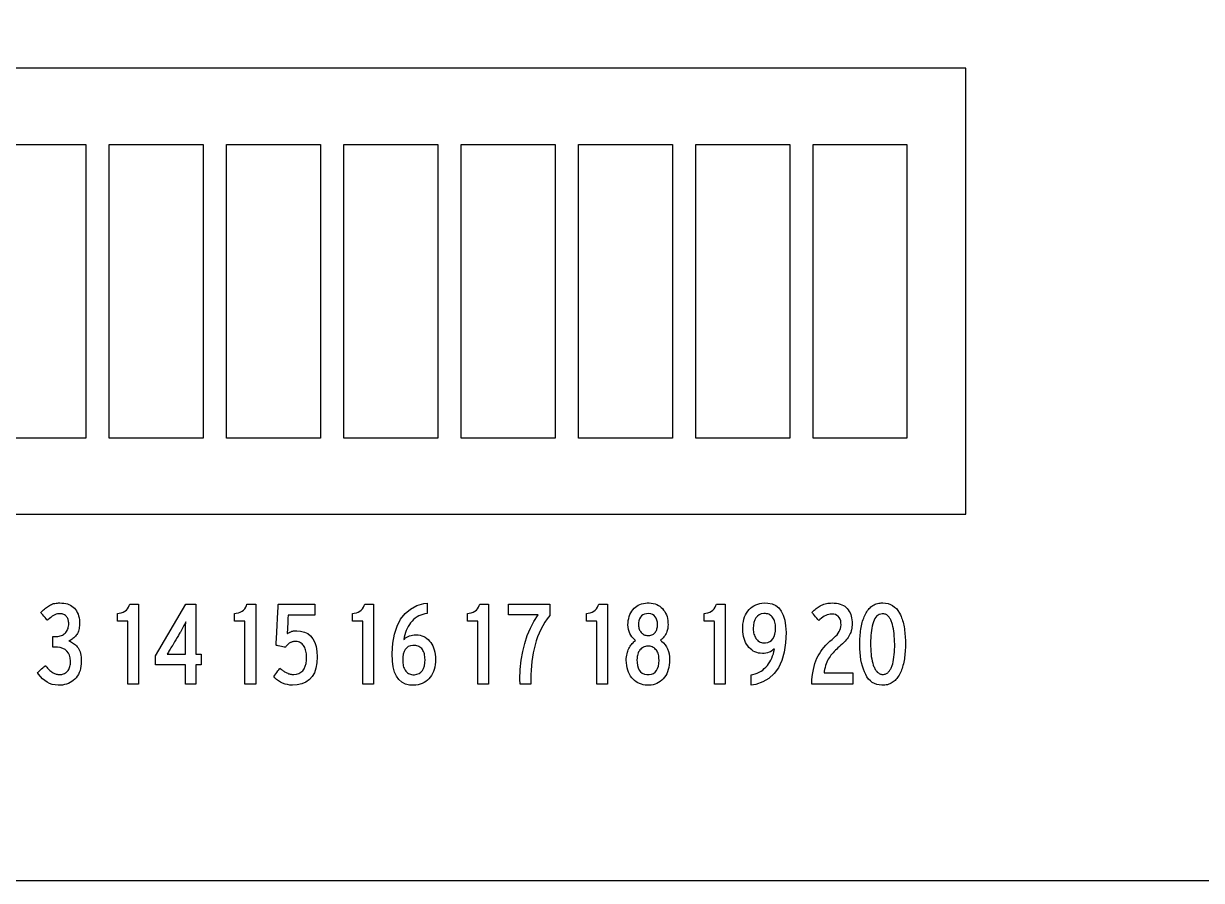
# Model space of a CAD drawing. Header units: inches. Extents: x 3.2 to 20.7, y 8 to 10.
# Drawn here: x 13.437 to 14.441, y 8.302 to 9.032 of the extents above; entities that cross this region are included whole.
import ezdxf

# ---------------------------------------------------------------- set-up
doc = ezdxf.new("R2010")
doc.units = ezdxf.units.IN
doc.header["$MEASUREMENT"] = 0

msp = doc.modelspace()

# ---------------------------------------------------------------- linework, layer by layer
for points in [[(3.2251, 10.0222), (3.2251, 8.3022), (20.675, 8.3022), (20.675, 10.0222), (3.2251, 10.0222)], [(14.2401, 8.9942), (12.0601, 8.9942)], [(14.2401, 8.6142), (14.2401, 8.9942)], [(13.4101, 8.6792), (13.4101, 8.9292), (13.4901, 8.9292), (13.4901, 8.6792), (13.4101, 8.6792)], [(13.5101, 8.6792), (13.5101, 8.9292), (13.5901, 8.9292), (13.5901, 8.6792), (13.5101, 8.6792)], [(13.6101, 8.6792), (13.6101, 8.9292), (13.6901, 8.9292), (13.6901, 8.6792), (13.6101, 8.6792)], [(13.7101, 8.6792), (13.7101, 8.9292), (13.7901, 8.9292), (13.7901, 8.6792), (13.7101, 8.6792)], [(13.8101, 8.6792), (13.8101, 8.9292), (13.8901, 8.9292), (13.8901, 8.6792), (13.8101, 8.6792)], [(13.9101, 8.6792), (13.9101, 8.9292), (13.9901, 8.9292), (13.9901, 8.6792), (13.9101, 8.6792)], [(14.01, 8.6792), (14.01, 8.9292), (14.0901, 8.9292), (14.0901, 8.6792), (14.01, 8.6792)], [(14.1101, 8.6792), (14.1101, 8.9292), (14.19, 8.9292), (14.19, 8.6792), (14.1101, 8.6792)], [(12.0601, 8.6142), (14.2401, 8.6142)], [(13.584, 8.486), (13.584, 8.4696), (13.5751, 8.4696), (13.5751, 8.486), (13.5495, 8.486), (13.5495, 8.4935), (13.5753, 8.5376), (13.584, 8.5376), (13.584, 8.495), (13.5885, 8.495), (13.5885, 8.486), (13.584, 8.486)]]:
    msp.add_lwpolyline(points)
for points in [[(13.4863, 8.4891), (13.4862, 8.4869), (13.486, 8.4849), (13.4857, 8.4829), (13.4852, 8.4811), (13.4845, 8.4794), (13.4838, 8.4778), (13.4829, 8.4763), (13.4818, 8.4749), (13.4807, 8.4737), (13.4794, 8.4726), (13.4781, 8.4716), (13.4767, 8.4708), (13.4753, 8.4701), (13.4737, 8.4695), (13.4721, 8.4691), (13.4704, 8.4687), (13.4686, 8.4686), (13.4665, 8.4685), (13.4639, 8.4688), (13.4615, 8.4693), (13.4592, 8.4701), (13.4571, 8.4712), (13.4551, 8.4725), (13.4532, 8.4741), (13.4514, 8.476), (13.4498, 8.4781), (13.449, 8.4794), (13.4495, 8.4798), (13.4503, 8.4805), (13.4513, 8.4814), (13.4524, 8.4824), (13.4535, 8.4834), (13.4545, 8.4843), (13.4553, 8.4849), (13.4557, 8.4853), (13.4562, 8.4848), (13.4568, 8.4839), (13.4575, 8.4831), (13.4582, 8.4823), (13.4589, 8.4816), (13.4595, 8.481), (13.4602, 8.4805), (13.4609, 8.48), (13.4615, 8.4796), (13.4622, 8.4792), (13.4628, 8.4788), (13.4635, 8.4785), (13.4642, 8.4782), (13.4649, 8.478), (13.4656, 8.4779), (13.4663, 8.4778), (13.467, 8.4777), (13.4678, 8.4777), (13.4687, 8.4777), (13.4696, 8.4778), (13.4704, 8.478), (13.4712, 8.4783), (13.472, 8.4786), (13.4727, 8.479), (13.4734, 8.4794), (13.474, 8.48), (13.4746, 8.4806), (13.4751, 8.4812), (13.4756, 8.482), (13.476, 8.4828), (13.4763, 8.4836), (13.4766, 8.4846), (13.4768, 8.4856), (13.477, 8.4866), (13.4771, 8.4877), (13.4771, 8.4892), (13.4768, 8.4918), (13.4762, 8.4941), (13.4753, 8.496), (13.4741, 8.4976), (13.4725, 8.4989), (13.4706, 8.4999), (13.4684, 8.5006), (13.4659, 8.5009), (13.4641, 8.501), (13.464, 8.501), (13.4638, 8.501), (13.4634, 8.501), (13.4631, 8.501), (13.4627, 8.501), (13.4624, 8.501), (13.4622, 8.501), (13.462, 8.501), (13.462, 8.5011), (13.462, 8.5017), (13.462, 8.5028), (13.462, 8.5042), (13.462, 8.5057), (13.462, 8.5072), (13.462, 8.5085), (13.462, 8.5095), (13.462, 8.51), (13.462, 8.5101), (13.4622, 8.5101), (13.4625, 8.5101), (13.4629, 8.5101), (13.4633, 8.5101), (13.4637, 8.5101), (13.464, 8.5101), (13.4642, 8.5101), (13.4643, 8.5101), (13.4653, 8.5101), (13.4664, 8.5102), (13.4674, 8.5104), (13.4684, 8.5106), (13.4693, 8.5109), (13.4702, 8.5113), (13.471, 8.5118), (13.4718, 8.5123), (13.4725, 8.5129), (13.4731, 8.5136), (13.4737, 8.5143), (13.4742, 8.5151), (13.4746, 8.516), (13.475, 8.5169), (13.4752, 8.5178), (13.4754, 8.5189), (13.4756, 8.52), (13.4756, 8.521), (13.4756, 8.5218), (13.4755, 8.5226), (13.4754, 8.5233), (13.4752, 8.5241), (13.475, 8.5247), (13.4748, 8.5254), (13.4745, 8.526), (13.4741, 8.5266), (13.4737, 8.5271), (13.4732, 8.5276), (13.4727, 8.5281), (13.472, 8.5285), (13.4714, 8.5288), (13.4706, 8.5291), (13.4699, 8.5293), (13.469, 8.5294), (13.4681, 8.5295), (13.4671, 8.5295), (13.466, 8.5293), (13.4649, 8.529), (13.4637, 8.5286), (13.4626, 8.528), (13.4614, 8.5273), (13.4603, 8.5264), (13.4591, 8.5254), (13.4579, 8.5243), (13.4574, 8.5239), (13.4569, 8.5244), (13.4563, 8.5252), (13.4554, 8.5262), (13.4544, 8.5274), (13.4535, 8.5285), (13.4527, 8.5294), (13.4521, 8.5301), (13.4518, 8.5305), (13.4524, 8.5312), (13.4532, 8.532), (13.454, 8.5328), (13.4548, 8.5335), (13.4557, 8.5342), (13.4565, 8.5348), (13.4574, 8.5354), (13.4582, 8.536), (13.4591, 8.5365), (13.4599, 8.537), (13.4608, 8.5374), (13.4618, 8.5378), (13.4627, 8.5381), (13.4638, 8.5383), (13.4648, 8.5385), (13.4659, 8.5386), (13.467, 8.5387), (13.4681, 8.5387), (13.4698, 8.5386), (13.4714, 8.5385), (13.473, 8.5382), (13.4744, 8.5378), (13.4758, 8.5373), (13.4771, 8.5367), (13.4783, 8.5359), (13.4794, 8.5351), (13.4805, 8.5341), (13.4814, 8.533), (13.4822, 8.5319), (13.4829, 8.5306), (13.4835, 8.5292), (13.484, 8.5276), (13.4844, 8.526), (13.4847, 8.5242), (13.4848, 8.5224), (13.4848, 8.5207), (13.4848, 8.5193), (13.4846, 8.5181), (13.4845, 8.5169), (13.4842, 8.5157), (13.4839, 8.5147), (13.4835, 8.5137), (13.483, 8.5127), (13.4825, 8.5119), (13.4819, 8.5111), (13.4813, 8.5103), (13.4806, 8.5096), (13.4799, 8.5089), (13.4791, 8.5083), (13.4784, 8.5077), (13.4776, 8.5072), (13.4767, 8.5068), (13.4758, 8.5063), (13.4762, 8.506), (13.4771, 8.5057), (13.478, 8.5053), (13.4788, 8.5048), (13.4797, 8.5042), (13.4805, 8.5036), (13.4813, 8.5029), (13.4821, 8.5022), (13.4828, 8.5013), (13.4835, 8.5004), (13.4842, 8.4994), (13.4847, 8.4982), (13.4852, 8.497), (13.4856, 8.4956), (13.4859, 8.4941), (13.4861, 8.4926), (13.4863, 8.4909)], [(13.526, 8.4696), (13.526, 8.4717), (13.526, 8.4772), (13.526, 8.4851), (13.526, 8.4943), (13.526, 8.5038), (13.526, 8.5124), (13.526, 8.519), (13.526, 8.5227), (13.5259, 8.5231), (13.5252, 8.5231), (13.524, 8.5231), (13.5226, 8.5231), (13.521, 8.5231), (13.5195, 8.5231), (13.5182, 8.5231), (13.5174, 8.5231), (13.5171, 8.5231), (13.5171, 8.5235), (13.5171, 8.5242), (13.5171, 8.5252), (13.5171, 8.5264), (13.5171, 8.5275), (13.5171, 8.5286), (13.5171, 8.5294), (13.5171, 8.5298), (13.5185, 8.5299), (13.5204, 8.5303), (13.522, 8.5309), (13.5234, 8.5316), (13.5247, 8.5326), (13.5257, 8.5337), (13.5266, 8.535), (13.5272, 8.5365), (13.5276, 8.5376), (13.528, 8.5376), (13.5289, 8.5376), (13.5301, 8.5376), (13.5314, 8.5376), (13.5327, 8.5376), (13.5339, 8.5376), (13.5347, 8.5376), (13.5351, 8.5376), (13.5351, 8.5357), (13.5351, 8.5292), (13.5351, 8.5195), (13.5351, 8.5079), (13.5351, 8.4959), (13.5351, 8.4847), (13.5351, 8.4758), (13.5351, 8.4705), (13.535, 8.4696), (13.5344, 8.4696), (13.5332, 8.4696), (13.5318, 8.4696), (13.5302, 8.4696), (13.5286, 8.4696), (13.5273, 8.4696), (13.5263, 8.4696)], [(13.6258, 8.4696), (13.6258, 8.4717), (13.6258, 8.4772), (13.6258, 8.4851), (13.6258, 8.4943), (13.6258, 8.5038), (13.6258, 8.5124), (13.6258, 8.519), (13.6258, 8.5227), (13.6257, 8.5231), (13.625, 8.5231), (13.6239, 8.5231), (13.6224, 8.5231), (13.6208, 8.5231), (13.6193, 8.5231), (13.6181, 8.5231), (13.6172, 8.5231), (13.617, 8.5231), (13.617, 8.5235), (13.617, 8.5242), (13.617, 8.5252), (13.617, 8.5264), (13.617, 8.5275), (13.617, 8.5286), (13.617, 8.5294), (13.617, 8.5298), (13.6184, 8.5299), (13.6202, 8.5303), (13.6218, 8.5309), (13.6233, 8.5316), (13.6245, 8.5326), (13.6256, 8.5337), (13.6264, 8.535), (13.6271, 8.5365), (13.6275, 8.5376), (13.6279, 8.5376), (13.6288, 8.5376), (13.63, 8.5376), (13.6313, 8.5376), (13.6326, 8.5376), (13.6337, 8.5376), (13.6346, 8.5376), (13.6349, 8.5376), (13.6349, 8.5357), (13.6349, 8.5292), (13.6349, 8.5195), (13.6349, 8.5079), (13.6349, 8.4959), (13.6349, 8.4847), (13.6349, 8.4758), (13.6349, 8.4705), (13.6349, 8.4696), (13.6342, 8.4696), (13.6331, 8.4696), (13.6316, 8.4696), (13.63, 8.4696), (13.6285, 8.4696), (13.6271, 8.4696), (13.6262, 8.4696)], [(13.6874, 8.4927), (13.6871, 8.4876), (13.6863, 8.4831), (13.6849, 8.4792), (13.6831, 8.4759), (13.6807, 8.4733), (13.6777, 8.4712), (13.6743, 8.4697), (13.6703, 8.4688), (13.6662, 8.4685), (13.664, 8.4687), (13.6619, 8.4691), (13.6599, 8.4696), (13.6579, 8.4703), (13.6561, 8.4712), (13.6544, 8.4723), (13.6527, 8.4735), (13.6512, 8.475), (13.6504, 8.4759), (13.6507, 8.4764), (13.6513, 8.4772), (13.6521, 8.4783), (13.653, 8.4795), (13.6538, 8.4807), (13.6546, 8.4818), (13.6552, 8.4826), (13.6555, 8.483), (13.6559, 8.4827), (13.6565, 8.4822), (13.6571, 8.4818), (13.6577, 8.4813), (13.6583, 8.4809), (13.6589, 8.4804), (13.6596, 8.48), (13.6602, 8.4797), (13.6609, 8.4793), (13.6616, 8.479), (13.6623, 8.4787), (13.663, 8.4784), (13.6637, 8.4782), (13.6644, 8.478), (13.6651, 8.4779), (13.6658, 8.4778), (13.6665, 8.4777), (13.6673, 8.4777), (13.6697, 8.478), (13.6717, 8.4786), (13.6735, 8.4796), (13.675, 8.4809), (13.6762, 8.4826), (13.6771, 8.4847), (13.6778, 8.4872), (13.6782, 8.49), (13.6782, 8.4927), (13.6782, 8.4939), (13.6781, 8.4952), (13.6779, 8.4964), (13.6777, 8.4975), (13.6774, 8.4986), (13.6771, 8.4996), (13.6767, 8.5006), (13.6763, 8.5015), (13.6757, 8.5024), (13.6752, 8.5031), (13.6745, 8.5038), (13.6738, 8.5043), (13.673, 8.5048), (13.6722, 8.5052), (13.6713, 8.5055), (13.6703, 8.5057), (13.6692, 8.5058), (13.6684, 8.5058), (13.6678, 8.5057), (13.6672, 8.5057), (13.6666, 8.5056), (13.666, 8.5054), (13.6655, 8.5053), (13.6649, 8.5051), (13.6645, 8.5049), (13.664, 8.5046), (13.6635, 8.5043), (13.6631, 8.504), (13.6626, 8.5036), (13.6622, 8.5032), (13.6618, 8.5028), (13.6614, 8.5023), (13.661, 8.5018), (13.6607, 8.5013), (13.6603, 8.5009), (13.66, 8.5009), (13.6592, 8.5011), (13.6581, 8.5013), (13.6568, 8.5016), (13.6554, 8.5018), (13.6542, 8.5021), (13.6532, 8.5023), (13.6526, 8.5024), (13.6524, 8.5026), (13.6525, 8.5046), (13.6527, 8.5085), (13.653, 8.5137), (13.6533, 8.5196), (13.6535, 8.5255), (13.6538, 8.5308), (13.654, 8.535), (13.6541, 8.5373), (13.6545, 8.5376), (13.6566, 8.5376), (13.6604, 8.5376), (13.6652, 8.5376), (13.6704, 8.5376), (13.6756, 8.5376), (13.6802, 8.5376), (13.6836, 8.5376), (13.6852, 8.5376), (13.6853, 8.5374), (13.6853, 8.5367), (13.6853, 8.5355), (13.6853, 8.534), (13.6853, 8.5324), (13.6853, 8.5309), (13.6853, 8.5296), (13.6853, 8.5287), (13.6853, 8.5283), (13.6846, 8.5283), (13.6824, 8.5283), (13.6793, 8.5283), (13.6757, 8.5283), (13.6718, 8.5283), (13.6682, 8.5283), (13.6651, 8.5283), (13.6632, 8.5283), (13.6626, 8.5283), (13.6625, 8.5276), (13.6624, 8.5259), (13.6623, 8.5236), (13.6622, 8.521), (13.662, 8.5183), (13.6619, 8.5159), (13.6618, 8.5139), (13.6617, 8.5127), (13.6619, 8.5125), (13.6623, 8.5128), (13.6627, 8.5131), (13.6631, 8.5133), (13.6636, 8.5135), (13.664, 8.5137), (13.6644, 8.5139), (13.6649, 8.5141), (13.6653, 8.5143), (13.6658, 8.5145), (13.6662, 8.5146), (13.6667, 8.5147), (13.6672, 8.5148), (13.6678, 8.5148), (13.6683, 8.5149), (13.6689, 8.5149), (13.6695, 8.515), (13.6701, 8.515), (13.6731, 8.5147), (13.6764, 8.5139), (13.6793, 8.5126), (13.6817, 8.5106), (13.6837, 8.5082), (13.6853, 8.5051), (13.6864, 8.5015), (13.6871, 8.4974)], [(13.7263, 8.4696), (13.7263, 8.4717), (13.7263, 8.4772), (13.7263, 8.4851), (13.7263, 8.4943), (13.7263, 8.5038), (13.7263, 8.5124), (13.7263, 8.519), (13.7263, 8.5227), (13.7261, 8.5231), (13.7254, 8.5231), (13.7243, 8.5231), (13.7228, 8.5231), (13.7213, 8.5231), (13.7198, 8.5231), (13.7185, 8.5231), (13.7177, 8.5231), (13.7174, 8.5231), (13.7174, 8.5235), (13.7174, 8.5242), (13.7174, 8.5252), (13.7174, 8.5264), (13.7174, 8.5275), (13.7174, 8.5286), (13.7174, 8.5294), (13.7174, 8.5298), (13.7188, 8.5299), (13.7207, 8.5303), (13.7223, 8.5309), (13.7237, 8.5316), (13.7249, 8.5326), (13.726, 8.5337), (13.7268, 8.535), (13.7275, 8.5365), (13.7279, 8.5376), (13.7283, 8.5376), (13.7292, 8.5376), (13.7304, 8.5376), (13.7317, 8.5376), (13.733, 8.5376), (13.7342, 8.5376), (13.735, 8.5376), (13.7354, 8.5376), (13.7354, 8.5357), (13.7354, 8.5292), (13.7354, 8.5195), (13.7354, 8.5079), (13.7354, 8.4959), (13.7354, 8.4847), (13.7354, 8.4758), (13.7354, 8.4705), (13.7353, 8.4696), (13.7347, 8.4696), (13.7335, 8.4696), (13.7321, 8.4696), (13.7305, 8.4696), (13.7289, 8.4696), (13.7275, 8.4696), (13.7266, 8.4696)], [(13.7882, 8.4905), (13.7881, 8.4883), (13.7879, 8.4861), (13.7875, 8.484), (13.787, 8.4821), (13.7864, 8.4802), (13.7856, 8.4785), (13.7848, 8.4769), (13.7837, 8.4755), (13.7826, 8.4741), (13.7813, 8.4728), (13.7799, 8.4717), (13.7784, 8.4708), (13.7768, 8.47), (13.7751, 8.4694), (13.7733, 8.469), (13.7714, 8.4687), (13.7694, 8.4685), (13.7659, 8.4687), (13.7625, 8.4695), (13.7595, 8.4711), (13.757, 8.4733), (13.7549, 8.4762), (13.7533, 8.4798), (13.7522, 8.4842), (13.7515, 8.4892), (13.7513, 8.4956), (13.7519, 8.5044), (13.7533, 8.5122), (13.7555, 8.519), (13.7584, 8.5248), (13.7622, 8.5296), (13.7668, 8.5335), (13.7722, 8.5364), (13.7783, 8.5382), (13.781, 8.5386), (13.781, 8.5379), (13.781, 8.5368), (13.781, 8.5353), (13.781, 8.5338), (13.781, 8.5323), (13.781, 8.531), (13.781, 8.5301), (13.781, 8.5298), (13.7791, 8.5294), (13.7773, 8.5289), (13.7756, 8.5283), (13.7739, 8.5276), (13.7724, 8.5267), (13.7709, 8.5257), (13.7695, 8.5245), (13.7682, 8.5232), (13.767, 8.5218), (13.766, 8.5202), (13.765, 8.5187), (13.7641, 8.517), (13.7633, 8.5153), (13.7626, 8.5135), (13.762, 8.5116), (13.7615, 8.5096), (13.7611, 8.5076), (13.7617, 8.5079), (13.7626, 8.5088), (13.7637, 8.5095), (13.7648, 8.5101), (13.766, 8.5107), (13.7673, 8.511), (13.7687, 8.5113), (13.7701, 8.5115), (13.7717, 8.5115), (13.7734, 8.5114), (13.7751, 8.5111), (13.7766, 8.5107), (13.7781, 8.5101), (13.7795, 8.5094), (13.7808, 8.5085), (13.782, 8.5074), (13.7831, 8.5062), (13.7841, 8.5049), (13.7851, 8.5035), (13.7859, 8.502), (13.7866, 8.5003), (13.7871, 8.4986), (13.7876, 8.4967), (13.7879, 8.4948), (13.7881, 8.4927)], [(13.8243, 8.4696), (13.8243, 8.4717), (13.8243, 8.4772), (13.8243, 8.4851), (13.8243, 8.4943), (13.8243, 8.5038), (13.8243, 8.5124), (13.8243, 8.519), (13.8243, 8.5227), (13.8242, 8.5231), (13.8235, 8.5231), (13.8223, 8.5231), (13.8209, 8.5231), (13.8193, 8.5231), (13.8178, 8.5231), (13.8165, 8.5231), (13.8157, 8.5231), (13.8154, 8.5231), (13.8154, 8.5235), (13.8154, 8.5242), (13.8154, 8.5252), (13.8154, 8.5264), (13.8154, 8.5275), (13.8154, 8.5286), (13.8154, 8.5294), (13.8154, 8.5298), (13.8168, 8.5299), (13.8187, 8.5303), (13.8203, 8.5309), (13.8217, 8.5316), (13.823, 8.5326), (13.824, 8.5337), (13.8249, 8.535), (13.8255, 8.5365), (13.8259, 8.5376), (13.8263, 8.5376), (13.8272, 8.5376), (13.8284, 8.5376), (13.8297, 8.5376), (13.831, 8.5376), (13.8322, 8.5376), (13.833, 8.5376), (13.8334, 8.5376), (13.8334, 8.5357), (13.8334, 8.5292), (13.8334, 8.5195), (13.8334, 8.5079), (13.8334, 8.4959), (13.8334, 8.4847), (13.8334, 8.4758), (13.8334, 8.4705), (13.8333, 8.4696), (13.8327, 8.4696), (13.8315, 8.4696), (13.8301, 8.4696), (13.8285, 8.4696), (13.8269, 8.4696), (13.8256, 8.4696), (13.8246, 8.4696)], [(13.8855, 8.5279), (13.8833, 8.5251), (13.8814, 8.5222), (13.8795, 8.5192), (13.8779, 8.5161), (13.8764, 8.513), (13.8751, 8.5098), (13.874, 8.5065), (13.873, 8.5031), (13.8722, 8.4996), (13.8715, 8.4961), (13.8709, 8.4925), (13.8704, 8.4888), (13.87, 8.4851), (13.8697, 8.4813), (13.8694, 8.4775), (13.8693, 8.4736), (13.8693, 8.4696), (13.8689, 8.4696), (13.868, 8.4696), (13.8667, 8.4696), (13.8651, 8.4696), (13.8635, 8.4696), (13.862, 8.4696), (13.8609, 8.4696), (13.8602, 8.4696), (13.8601, 8.4738), (13.8604, 8.482), (13.8612, 8.4898), (13.8625, 8.4972), (13.8642, 8.5042), (13.8664, 8.5109), (13.869, 8.5171), (13.8721, 8.523), (13.8756, 8.5284), (13.8746, 8.5284), (13.8721, 8.5284), (13.8684, 8.5284), (13.8641, 8.5284), (13.8597, 8.5284), (13.8557, 8.5284), (13.8525, 8.5284), (13.8507, 8.5284), (13.8505, 8.5285), (13.8505, 8.5292), (13.8505, 8.5303), (13.8505, 8.5318), (13.8505, 8.5334), (13.8505, 8.535), (13.8505, 8.5363), (13.8505, 8.5373), (13.8505, 8.5376), (13.8518, 8.5376), (13.8554, 8.5376), (13.8605, 8.5376), (13.8664, 8.5376), (13.8726, 8.5376), (13.8782, 8.5376), (13.8826, 8.5376), (13.8851, 8.5376), (13.8855, 8.5375), (13.8855, 8.5368), (13.8855, 8.5356), (13.8855, 8.5341), (13.8855, 8.5324), (13.8855, 8.5307), (13.8855, 8.5293), (13.8855, 8.5283)], [(13.9256, 8.4696), (13.9256, 8.4717), (13.9256, 8.4772), (13.9256, 8.4851), (13.9256, 8.4943), (13.9256, 8.5038), (13.9256, 8.5124), (13.9256, 8.519), (13.9256, 8.5227), (13.9255, 8.5231), (13.9248, 8.5231), (13.9237, 8.5231), (13.9222, 8.5231), (13.9206, 8.5231), (13.9191, 8.5231), (13.9179, 8.5231), (13.917, 8.5231), (13.9168, 8.5231), (13.9168, 8.5235), (13.9168, 8.5242), (13.9168, 8.5252), (13.9168, 8.5264), (13.9168, 8.5275), (13.9168, 8.5286), (13.9168, 8.5294), (13.9168, 8.5298), (13.9182, 8.5299), (13.92, 8.5303), (13.9216, 8.5309), (13.9231, 8.5316), (13.9243, 8.5326), (13.9254, 8.5337), (13.9262, 8.535), (13.9269, 8.5365), (13.9273, 8.5376), (13.9277, 8.5376), (13.9286, 8.5376), (13.9298, 8.5376), (13.9311, 8.5376), (13.9324, 8.5376), (13.9335, 8.5376), (13.9344, 8.5376), (13.9347, 8.5376), (13.9347, 8.5357), (13.9347, 8.5292), (13.9347, 8.5195), (13.9347, 8.5079), (13.9347, 8.4959), (13.9347, 8.4847), (13.9347, 8.4758), (13.9347, 8.4705), (13.9347, 8.4696), (13.934, 8.4696), (13.9329, 8.4696), (13.9314, 8.4696), (13.9298, 8.4696), (13.9283, 8.4696), (13.9269, 8.4696), (13.926, 8.4696)], [(13.9877, 8.4901), (13.9877, 8.4879), (13.9874, 8.4858), (13.9871, 8.4838), (13.9866, 8.4819), (13.986, 8.4801), (13.9852, 8.4784), (13.9844, 8.4769), (13.9833, 8.4754), (13.9822, 8.4741), (13.981, 8.4728), (13.9797, 8.4718), (13.9783, 8.4709), (13.9769, 8.4701), (13.9753, 8.4695), (13.9737, 8.469), (13.972, 8.4687), (13.9703, 8.4685), (13.9685, 8.4685), (13.9668, 8.4687), (13.9651, 8.469), (13.9636, 8.4694), (13.962, 8.47), (13.9606, 8.4707), (13.9592, 8.4715), (13.9579, 8.4725), (13.9566, 8.4737), (13.9554, 8.475), (13.9543, 8.4764), (13.9534, 8.4779), (13.9526, 8.4796), (13.952, 8.4814), (13.9515, 8.4834), (13.9511, 8.4855), (13.9509, 8.4877), (13.9508, 8.4899), (13.9508, 8.4914), (13.951, 8.4928), (13.9511, 8.4941), (13.9514, 8.4954), (13.9517, 8.4966), (13.952, 8.4977), (13.9524, 8.4988), (13.9529, 8.4998), (13.9535, 8.5008), (13.954, 8.5017), (13.9546, 8.5026), (13.9552, 8.5034), (13.9558, 8.5041), (13.9565, 8.5048), (13.9572, 8.5055), (13.9579, 8.5061), (13.9587, 8.5067), (13.9579, 8.5075), (13.9566, 8.5086), (13.9555, 8.5098), (13.9545, 8.5111), (13.9537, 8.5126), (13.9531, 8.5143), (13.9526, 8.516), (13.9524, 8.5179), (13.9522, 8.52), (13.9523, 8.5219), (13.9525, 8.5238), (13.9528, 8.5255), (13.9533, 8.5272), (13.9538, 8.5288), (13.9545, 8.5303), (13.9554, 8.5316), (13.9563, 8.5329), (13.9574, 8.5341), (13.9585, 8.5351), (13.9598, 8.536), (13.961, 8.5367), (13.9624, 8.5374), (13.9638, 8.5379), (13.9654, 8.5383), (13.967, 8.5385), (13.9686, 8.5387), (13.9704, 8.5387), (13.9721, 8.5385), (13.9737, 8.5382), (13.9753, 8.5378), (13.9767, 8.5373), (13.9781, 8.5366), (13.9793, 8.5358), (13.9805, 8.5349), (13.9816, 8.5338), (13.9826, 8.5326), (13.9835, 8.5314), (13.9843, 8.53), (13.9849, 8.5285), (13.9855, 8.527), (13.9859, 8.5253), (13.9862, 8.5236), (13.9863, 8.5218), (13.9864, 8.52), (13.9863, 8.5189), (13.9862, 8.5179), (13.9861, 8.5169), (13.9859, 8.516), (13.9857, 8.5151), (13.9854, 8.5142), (13.985, 8.5133), (13.9847, 8.5125), (13.9842, 8.5117), (13.9838, 8.511), (13.9833, 8.5103), (13.9828, 8.5097), (13.9822, 8.509), (13.9817, 8.5085), (13.9811, 8.5079), (13.9805, 8.5074), (13.9798, 8.5069), (13.9809, 8.506), (13.9824, 8.5046), (13.9838, 8.5031), (13.9849, 8.5014), (13.9859, 8.4995), (13.9867, 8.4974), (13.9872, 8.4952), (13.9876, 8.4927)], [(14.0259, 8.4696), (14.0259, 8.4717), (14.0259, 8.4772), (14.0259, 8.4851), (14.0259, 8.4943), (14.0259, 8.5038), (14.0259, 8.5124), (14.0259, 8.519), (14.0259, 8.5227), (14.0258, 8.5231), (14.0251, 8.5231), (14.024, 8.5231), (14.0225, 8.5231), (14.021, 8.5231), (14.0195, 8.5231), (14.0182, 8.5231), (14.0174, 8.5231), (14.0171, 8.5231), (14.0171, 8.5235), (14.0171, 8.5242), (14.0171, 8.5252), (14.0171, 8.5264), (14.0171, 8.5275), (14.0171, 8.5286), (14.0171, 8.5294), (14.0171, 8.5298), (14.0185, 8.5299), (14.0203, 8.5303), (14.022, 8.5309), (14.0234, 8.5316), (14.0246, 8.5326), (14.0257, 8.5337), (14.0265, 8.535), (14.0272, 8.5365), (14.0276, 8.5376), (14.028, 8.5376), (14.0289, 8.5376), (14.0301, 8.5376), (14.0314, 8.5376), (14.0327, 8.5376), (14.0339, 8.5376), (14.0347, 8.5376), (14.0351, 8.5376), (14.0351, 8.5357), (14.0351, 8.5292), (14.0351, 8.5195), (14.0351, 8.5079), (14.0351, 8.4959), (14.0351, 8.4847), (14.0351, 8.4758), (14.0351, 8.4705), (14.035, 8.4696), (14.0344, 8.4696), (14.0332, 8.4696), (14.0318, 8.4696), (14.0302, 8.4696), (14.0286, 8.4696), (14.0272, 8.4696), (14.0263, 8.4696)], [(14.0869, 8.5135), (14.0865, 8.5046), (14.0852, 8.4966), (14.0832, 8.4896), (14.0804, 8.4835), (14.0768, 8.4785), (14.0723, 8.4744), (14.0671, 8.4714), (14.0611, 8.4693), (14.0571, 8.4686), (14.0571, 8.4691), (14.0571, 8.4702), (14.0571, 8.4716), (14.0571, 8.4731), (14.0571, 8.4747), (14.0571, 8.476), (14.0571, 8.477), (14.0571, 8.4775), (14.0587, 8.4778), (14.0605, 8.4783), (14.0623, 8.4789), (14.064, 8.4796), (14.0656, 8.4805), (14.067, 8.4815), (14.0684, 8.4827), (14.0697, 8.484), (14.071, 8.4854), (14.0721, 8.4869), (14.0731, 8.4884), (14.074, 8.49), (14.0748, 8.4917), (14.0755, 8.4935), (14.0761, 8.4953), (14.0766, 8.4972), (14.077, 8.4992), (14.0766, 8.4994), (14.0757, 8.4986), (14.0747, 8.4978), (14.0736, 8.4971), (14.0724, 8.4966), (14.0711, 8.4962), (14.0698, 8.4959), (14.0683, 8.4957), (14.0668, 8.4957), (14.065, 8.4958), (14.0634, 8.496), (14.0619, 8.4964), (14.0604, 8.497), (14.059, 8.4977), (14.0577, 8.4986), (14.0565, 8.4996), (14.0553, 8.5008), (14.0543, 8.5021), (14.0533, 8.5036), (14.0524, 8.5051), (14.0517, 8.5067), (14.0511, 8.5084), (14.0506, 8.5102), (14.0503, 8.5121), (14.0501, 8.5141), (14.05, 8.5162), (14.05, 8.5185), (14.0502, 8.5207), (14.0506, 8.5228), (14.051, 8.5248), (14.0516, 8.5267), (14.0524, 8.5285), (14.0533, 8.5301), (14.0543, 8.5316), (14.0555, 8.5331), (14.0567, 8.5343), (14.0581, 8.5354), (14.0596, 8.5363), (14.0611, 8.5371), (14.0628, 8.5377), (14.0645, 8.5382), (14.0664, 8.5385), (14.0684, 8.5387), (14.0715, 8.5386), (14.075, 8.5379), (14.0781, 8.5365), (14.0807, 8.5344), (14.0828, 8.5317), (14.0845, 8.5282), (14.0858, 8.524), (14.0866, 8.5191)], [(14.1088, 8.4696), (14.109, 8.4729), (14.1093, 8.4761), (14.1097, 8.4791), (14.1102, 8.4819), (14.1108, 8.4846), (14.1115, 8.4871), (14.1123, 8.4894), (14.1132, 8.4915), (14.1142, 8.4935), (14.1153, 8.4954), (14.1165, 8.4972), (14.1178, 8.4991), (14.1192, 8.5008), (14.1207, 8.5026), (14.1224, 8.5043), (14.1242, 8.506), (14.1261, 8.5076), (14.1279, 8.5091), (14.1292, 8.5103), (14.1304, 8.5116), (14.1314, 8.5129), (14.1322, 8.5143), (14.1329, 8.5156), (14.1334, 8.517), (14.1337, 8.5184), (14.1338, 8.5199), (14.1337, 8.5217), (14.1335, 8.5234), (14.133, 8.5249), (14.1323, 8.5262), (14.1314, 8.5273), (14.1303, 8.5281), (14.1291, 8.5287), (14.1276, 8.5291), (14.1259, 8.5292), (14.1246, 8.5291), (14.1233, 8.5289), (14.122, 8.5285), (14.1207, 8.528), (14.1195, 8.5274), (14.1182, 8.5266), (14.117, 8.5257), (14.1158, 8.5246), (14.1148, 8.5236), (14.1145, 8.5239), (14.1139, 8.5247), (14.1131, 8.5257), (14.1121, 8.5268), (14.1111, 8.528), (14.1102, 8.529), (14.1095, 8.5299), (14.1091, 8.5304), (14.1093, 8.5308), (14.1101, 8.5316), (14.1109, 8.5324), (14.1117, 8.5331), (14.1126, 8.5338), (14.1134, 8.5344), (14.1143, 8.5351), (14.1152, 8.5356), (14.1161, 8.5362), (14.1171, 8.5367), (14.1181, 8.5371), (14.1191, 8.5375), (14.1202, 8.5379), (14.1213, 8.5381), (14.1225, 8.5384), (14.1237, 8.5385), (14.1249, 8.5386), (14.1262, 8.5387), (14.128, 8.5386), (14.1298, 8.5385), (14.1314, 8.5382), (14.133, 8.5377), (14.1344, 8.5372), (14.1358, 8.5365), (14.137, 8.5358), (14.1381, 8.5349), (14.1391, 8.5338), (14.14, 8.5327), (14.1408, 8.5315), (14.1415, 8.5303), (14.142, 8.5289), (14.1425, 8.5275), (14.1428, 8.5259), (14.1431, 8.5243), (14.1432, 8.5227), (14.1432, 8.521), (14.1432, 8.5197), (14.143, 8.5184), (14.1429, 8.5172), (14.1426, 8.5159), (14.1423, 8.5148), (14.142, 8.5136), (14.1416, 8.5125), (14.1411, 8.5114), (14.1405, 8.5103), (14.1398, 8.5093), (14.139, 8.5082), (14.1381, 8.5071), (14.1372, 8.506), (14.1361, 8.5049), (14.135, 8.5037), (14.1337, 8.5026), (14.1324, 8.5015), (14.1312, 8.5005), (14.1301, 8.4994), (14.129, 8.4984), (14.128, 8.4974), (14.127, 8.4963), (14.1261, 8.4952), (14.1252, 8.4942), (14.1244, 8.4931), (14.1236, 8.4919), (14.1229, 8.4908), (14.1222, 8.4895), (14.1216, 8.4882), (14.1211, 8.4868), (14.1206, 8.4853), (14.1202, 8.4837), (14.1198, 8.4821), (14.1195, 8.4804), (14.1194, 8.4791), (14.1208, 8.4791), (14.1235, 8.4791), (14.1271, 8.4791), (14.1312, 8.4791), (14.1353, 8.4791), (14.1391, 8.4791), (14.142, 8.4791), (14.1436, 8.4791), (14.1438, 8.479), (14.1438, 8.4783), (14.1438, 8.4772), (14.1438, 8.4757), (14.1438, 8.4741), (14.1438, 8.4725), (14.1438, 8.4711), (14.1438, 8.4701), (14.1438, 8.4696), (14.143, 8.4696), (14.1401, 8.4696), (14.1355, 8.4696), (14.13, 8.4696), (14.124, 8.4696), (14.1183, 8.4696), (14.1134, 8.4696), (14.11, 8.4696)], [(14.1887, 8.5037), (14.1886, 8.502), (14.1886, 8.5004), (14.1885, 8.4987), (14.1884, 8.4971), (14.1883, 8.4956), (14.1881, 8.494), (14.188, 8.4925), (14.1878, 8.491), (14.1875, 8.4896), (14.1872, 8.4881), (14.1869, 8.4868), (14.1866, 8.4854), (14.1862, 8.4841), (14.1858, 8.4828), (14.1853, 8.4816), (14.1849, 8.4804), (14.1844, 8.4793), (14.1838, 8.4782), (14.1832, 8.4771), (14.1826, 8.4761), (14.1819, 8.4752), (14.1813, 8.4743), (14.1805, 8.4735), (14.1798, 8.4727), (14.179, 8.472), (14.1782, 8.4714), (14.1773, 8.4708), (14.1764, 8.4702), (14.1754, 8.4698), (14.1744, 8.4694), (14.1734, 8.469), (14.1723, 8.4688), (14.1712, 8.4686), (14.17, 8.4685), (14.1685, 8.4685), (14.1663, 8.4688), (14.1642, 8.4693), (14.1622, 8.47), (14.1604, 8.471), (14.1588, 8.4723), (14.1573, 8.4738), (14.1559, 8.4756), (14.1548, 8.4777), (14.1537, 8.4799), (14.1528, 8.4823), (14.152, 8.4848), (14.1513, 8.4875), (14.1508, 8.4903), (14.1503, 8.4933), (14.15, 8.4964), (14.1498, 8.4996), (14.1498, 8.503), (14.1498, 8.505), (14.1498, 8.5067), (14.1499, 8.5083), (14.15, 8.51), (14.1501, 8.5116), (14.1503, 8.5132), (14.1505, 8.5147), (14.1507, 8.5163), (14.151, 8.5178), (14.1512, 8.5192), (14.1515, 8.5206), (14.1519, 8.5219), (14.1522, 8.5232), (14.1526, 8.5245), (14.1531, 8.5257), (14.1535, 8.5269), (14.154, 8.528), (14.1545, 8.5291), (14.1551, 8.5302), (14.1557, 8.5312), (14.1564, 8.5321), (14.1571, 8.533), (14.1578, 8.5338), (14.1585, 8.5346), (14.1593, 8.5353), (14.1601, 8.536), (14.161, 8.5365), (14.1619, 8.5371), (14.1628, 8.5375), (14.1638, 8.5379), (14.1648, 8.5382), (14.1659, 8.5384), (14.167, 8.5386), (14.1681, 8.5387), (14.1694, 8.5387), (14.1717, 8.5385), (14.1739, 8.5381), (14.1759, 8.5374), (14.1777, 8.5364), (14.1794, 8.5352), (14.181, 8.5338), (14.1823, 8.5321), (14.1836, 8.5301), (14.1844, 8.5284), (14.185, 8.5272), (14.1854, 8.5261), (14.1859, 8.5249), (14.1863, 8.5236), (14.1867, 8.5223), (14.187, 8.521), (14.1873, 8.5196), (14.1876, 8.5182), (14.1878, 8.5167), (14.188, 8.5152), (14.1882, 8.5136), (14.1883, 8.5121), (14.1885, 8.5105), (14.1885, 8.5088), (14.1886, 8.5072), (14.1886, 8.5055)], [(13.9774, 8.5202), (13.9773, 8.5222), (13.9769, 8.5241), (13.9763, 8.5256), (13.9755, 8.5269), (13.9744, 8.528), (13.9731, 8.5288), (13.9716, 8.5293), (13.9699, 8.5296), (13.9681, 8.5295), (13.9664, 8.5291), (13.965, 8.5285), (13.9638, 8.5277), (13.9628, 8.5265), (13.9621, 8.5251), (13.9616, 8.5235), (13.9613, 8.5216), (13.9612, 8.5198), (13.9613, 8.5189), (13.9614, 8.518), (13.9616, 8.5172), (13.9618, 8.5164), (13.9621, 8.5156), (13.9625, 8.5149), (13.9629, 8.5143), (13.9634, 8.5136), (13.964, 8.513), (13.9645, 8.5125), (13.9652, 8.512), (13.9659, 8.5116), (13.9666, 8.5113), (13.9674, 8.5111), (13.9682, 8.511), (13.9691, 8.5109), (13.97, 8.5109), (13.9709, 8.511), (13.9717, 8.5112), (13.9725, 8.5114), (13.9733, 8.5118), (13.9739, 8.5122), (13.9745, 8.5127), (13.9751, 8.5132), (13.9756, 8.5138), (13.976, 8.5145), (13.9764, 8.5152), (13.9767, 8.5159), (13.9769, 8.5167), (13.9771, 8.5175), (13.9773, 8.5183), (13.9774, 8.5192)], [(14.078, 8.5174), (14.078, 8.5187), (14.0779, 8.52), (14.0777, 8.5211), (14.0775, 8.5222), (14.0772, 8.5233), (14.0768, 8.5242), (14.0763, 8.5252), (14.0758, 8.526), (14.0752, 8.5268), (14.0746, 8.5275), (14.0738, 8.5281), (14.0731, 8.5286), (14.0722, 8.529), (14.0713, 8.5293), (14.0704, 8.5295), (14.0694, 8.5297), (14.0679, 8.5296), (14.0658, 8.5293), (14.064, 8.5286), (14.0625, 8.5275), (14.0612, 8.526), (14.0602, 8.5243), (14.0595, 8.5221), (14.0591, 8.5197), (14.0589, 8.5168), (14.0589, 8.5156), (14.0591, 8.5143), (14.0592, 8.5132), (14.0595, 8.5121), (14.0599, 8.5111), (14.0603, 8.5101), (14.0608, 8.5092), (14.0613, 8.5084), (14.0619, 8.5076), (14.0626, 8.5069), (14.0633, 8.5062), (14.0641, 8.5057), (14.065, 8.5053), (14.0659, 8.505), (14.0669, 8.5048), (14.0679, 8.5047), (14.0694, 8.5047), (14.0714, 8.505), (14.0731, 8.5057), (14.0746, 8.5068), (14.0758, 8.5082), (14.0767, 8.51), (14.0774, 8.5121), (14.0778, 8.5146)], [(14.1795, 8.5035), (14.1794, 8.5059), (14.1793, 8.5082), (14.1792, 8.5104), (14.179, 8.5125), (14.1787, 8.5146), (14.1784, 8.5166), (14.178, 8.5186), (14.1776, 8.5204), (14.1772, 8.5219), (14.1769, 8.5227), (14.1766, 8.5234), (14.1763, 8.5242), (14.1759, 8.5249), (14.1755, 8.5255), (14.1751, 8.5261), (14.1747, 8.5266), (14.1743, 8.5271), (14.1738, 8.5276), (14.1733, 8.528), (14.1727, 8.5284), (14.1722, 8.5287), (14.1716, 8.529), (14.171, 8.5292), (14.1703, 8.5293), (14.1696, 8.5294), (14.1689, 8.5294), (14.1676, 8.5292), (14.1664, 8.5289), (14.1653, 8.5283), (14.1643, 8.5276), (14.1634, 8.5266), (14.1627, 8.5255), (14.162, 8.5241), (14.1614, 8.5226), (14.1608, 8.5209), (14.1604, 8.519), (14.16, 8.5172), (14.1597, 8.5152), (14.1594, 8.5131), (14.1592, 8.511), (14.1591, 8.5088), (14.159, 8.5065), (14.159, 8.5042), (14.159, 8.5018), (14.1591, 8.4995), (14.1592, 8.4973), (14.1594, 8.4951), (14.1596, 8.4931), (14.16, 8.4911), (14.1604, 8.4892), (14.1608, 8.4873), (14.1613, 8.4857), (14.1616, 8.4849), (14.1619, 8.4841), (14.1623, 8.4834), (14.1626, 8.4827), (14.163, 8.482), (14.1634, 8.4814), (14.1638, 8.4809), (14.1643, 8.4804), (14.1647, 8.4798), (14.1652, 8.4794), (14.1657, 8.479), (14.1663, 8.4786), (14.1668, 8.4783), (14.1674, 8.4781), (14.168, 8.4779), (14.1686, 8.4778), (14.1693, 8.4778), (14.17, 8.4778), (14.1707, 8.4779), (14.1713, 8.4781), (14.172, 8.4783), (14.1726, 8.4785), (14.1731, 8.4788), (14.1736, 8.4792), (14.1741, 8.4797), (14.1746, 8.4802), (14.175, 8.4807), (14.1755, 8.4813), (14.1758, 8.4819), (14.1762, 8.4825), (14.1765, 8.4832), (14.1768, 8.4839), (14.1771, 8.4846), (14.1774, 8.4854), (14.1778, 8.4868), (14.1782, 8.4886), (14.1785, 8.4905), (14.1788, 8.4925), (14.1791, 8.4946), (14.1793, 8.4967), (14.1794, 8.4989), (14.1795, 8.5012)], [(13.5754, 8.5225), (13.5748, 8.5215), (13.5743, 8.5204), (13.5737, 8.5194), (13.5732, 8.5183), (13.5726, 8.5172), (13.572, 8.5161), (13.5713, 8.515), (13.5707, 8.5138), (13.5703, 8.5132), (13.5698, 8.5123), (13.569, 8.5109), (13.5679, 8.5091), (13.5668, 8.5072), (13.5657, 8.5054), (13.5648, 8.5038), (13.5642, 8.5028), (13.5639, 8.5023), (13.5633, 8.5013), (13.5627, 8.5003), (13.5621, 8.4993), (13.5616, 8.4984), (13.561, 8.4975), (13.5605, 8.4967), (13.56, 8.4959), (13.5595, 8.4951), (13.5598, 8.4949), (13.5606, 8.4949), (13.5613, 8.4949), (13.5621, 8.4949), (13.5629, 8.4949), (13.5637, 8.495), (13.5646, 8.495), (13.5655, 8.495), (13.5662, 8.495), (13.5667, 8.495), (13.5678, 8.495), (13.5692, 8.495), (13.5707, 8.495), (13.5723, 8.495), (13.5736, 8.495), (13.5746, 8.495), (13.5751, 8.495), (13.5751, 8.4955), (13.5751, 8.4972), (13.5751, 8.4998), (13.5751, 8.5028), (13.5751, 8.5059), (13.5751, 8.5088), (13.5751, 8.5111), (13.5751, 8.5125), (13.5751, 8.5132), (13.5751, 8.5143), (13.5751, 8.5155), (13.5751, 8.5166), (13.5752, 8.5178), (13.5752, 8.519), (13.5752, 8.5201), (13.5753, 8.5213)], [(13.7793, 8.4904), (13.7792, 8.4917), (13.7791, 8.4929), (13.7789, 8.4941), (13.7787, 8.4952), (13.7784, 8.4962), (13.778, 8.4972), (13.7775, 8.4981), (13.777, 8.499), (13.7764, 8.4998), (13.7757, 8.5004), (13.7749, 8.501), (13.7741, 8.5015), (13.7733, 8.5019), (13.7723, 8.5022), (13.7713, 8.5024), (13.7703, 8.5025), (13.7688, 8.5025), (13.7668, 8.5022), (13.765, 8.5015), (13.7636, 8.5004), (13.7624, 8.499), (13.7614, 8.4972), (13.7607, 8.4951), (13.7603, 8.4926), (13.7602, 8.4898), (13.7602, 8.4885), (13.7603, 8.4873), (13.7605, 8.4861), (13.7607, 8.485), (13.761, 8.484), (13.7614, 8.483), (13.7619, 8.4821), (13.7624, 8.4813), (13.763, 8.4805), (13.7637, 8.4798), (13.7644, 8.4791), (13.7651, 8.4786), (13.766, 8.4782), (13.7669, 8.4779), (13.7678, 8.4777), (13.7688, 8.4775), (13.7703, 8.4775), (13.7723, 8.4779), (13.7742, 8.4786), (13.7757, 8.4797), (13.777, 8.4811), (13.7779, 8.4829), (13.7787, 8.485), (13.7791, 8.4875)], [(13.9787, 8.4899), (13.9786, 8.4912), (13.9785, 8.4925), (13.9784, 8.4936), (13.9781, 8.4947), (13.9778, 8.4958), (13.9774, 8.4967), (13.977, 8.4976), (13.9764, 8.4984), (13.9758, 8.4991), (13.9752, 8.4998), (13.9745, 8.5003), (13.9737, 8.5008), (13.9729, 8.5012), (13.972, 8.5015), (13.9711, 8.5017), (13.9701, 8.5018), (13.969, 8.5019), (13.968, 8.5018), (13.967, 8.5016), (13.9661, 8.5013), (13.9653, 8.501), (13.9645, 8.5005), (13.9637, 8.5), (13.9631, 8.4994), (13.9624, 8.4986), (13.9619, 8.4979), (13.9613, 8.497), (13.9609, 8.4961), (13.9605, 8.4951), (13.9602, 8.494), (13.96, 8.4929), (13.9599, 8.4916), (13.9598, 8.4903), (13.9599, 8.488), (13.9603, 8.4855), (13.9609, 8.4833), (13.9618, 8.4815), (13.963, 8.48), (13.9644, 8.4789), (13.9662, 8.4781), (13.9682, 8.4777), (13.9703, 8.4776), (13.9723, 8.4779), (13.9739, 8.4786), (13.9753, 8.4796), (13.9765, 8.481), (13.9774, 8.4827), (13.9781, 8.4847), (13.9785, 8.4871)]]:
    msp.add_lwpolyline(points, close=True)

doc.saveas('drawing.dxf')
